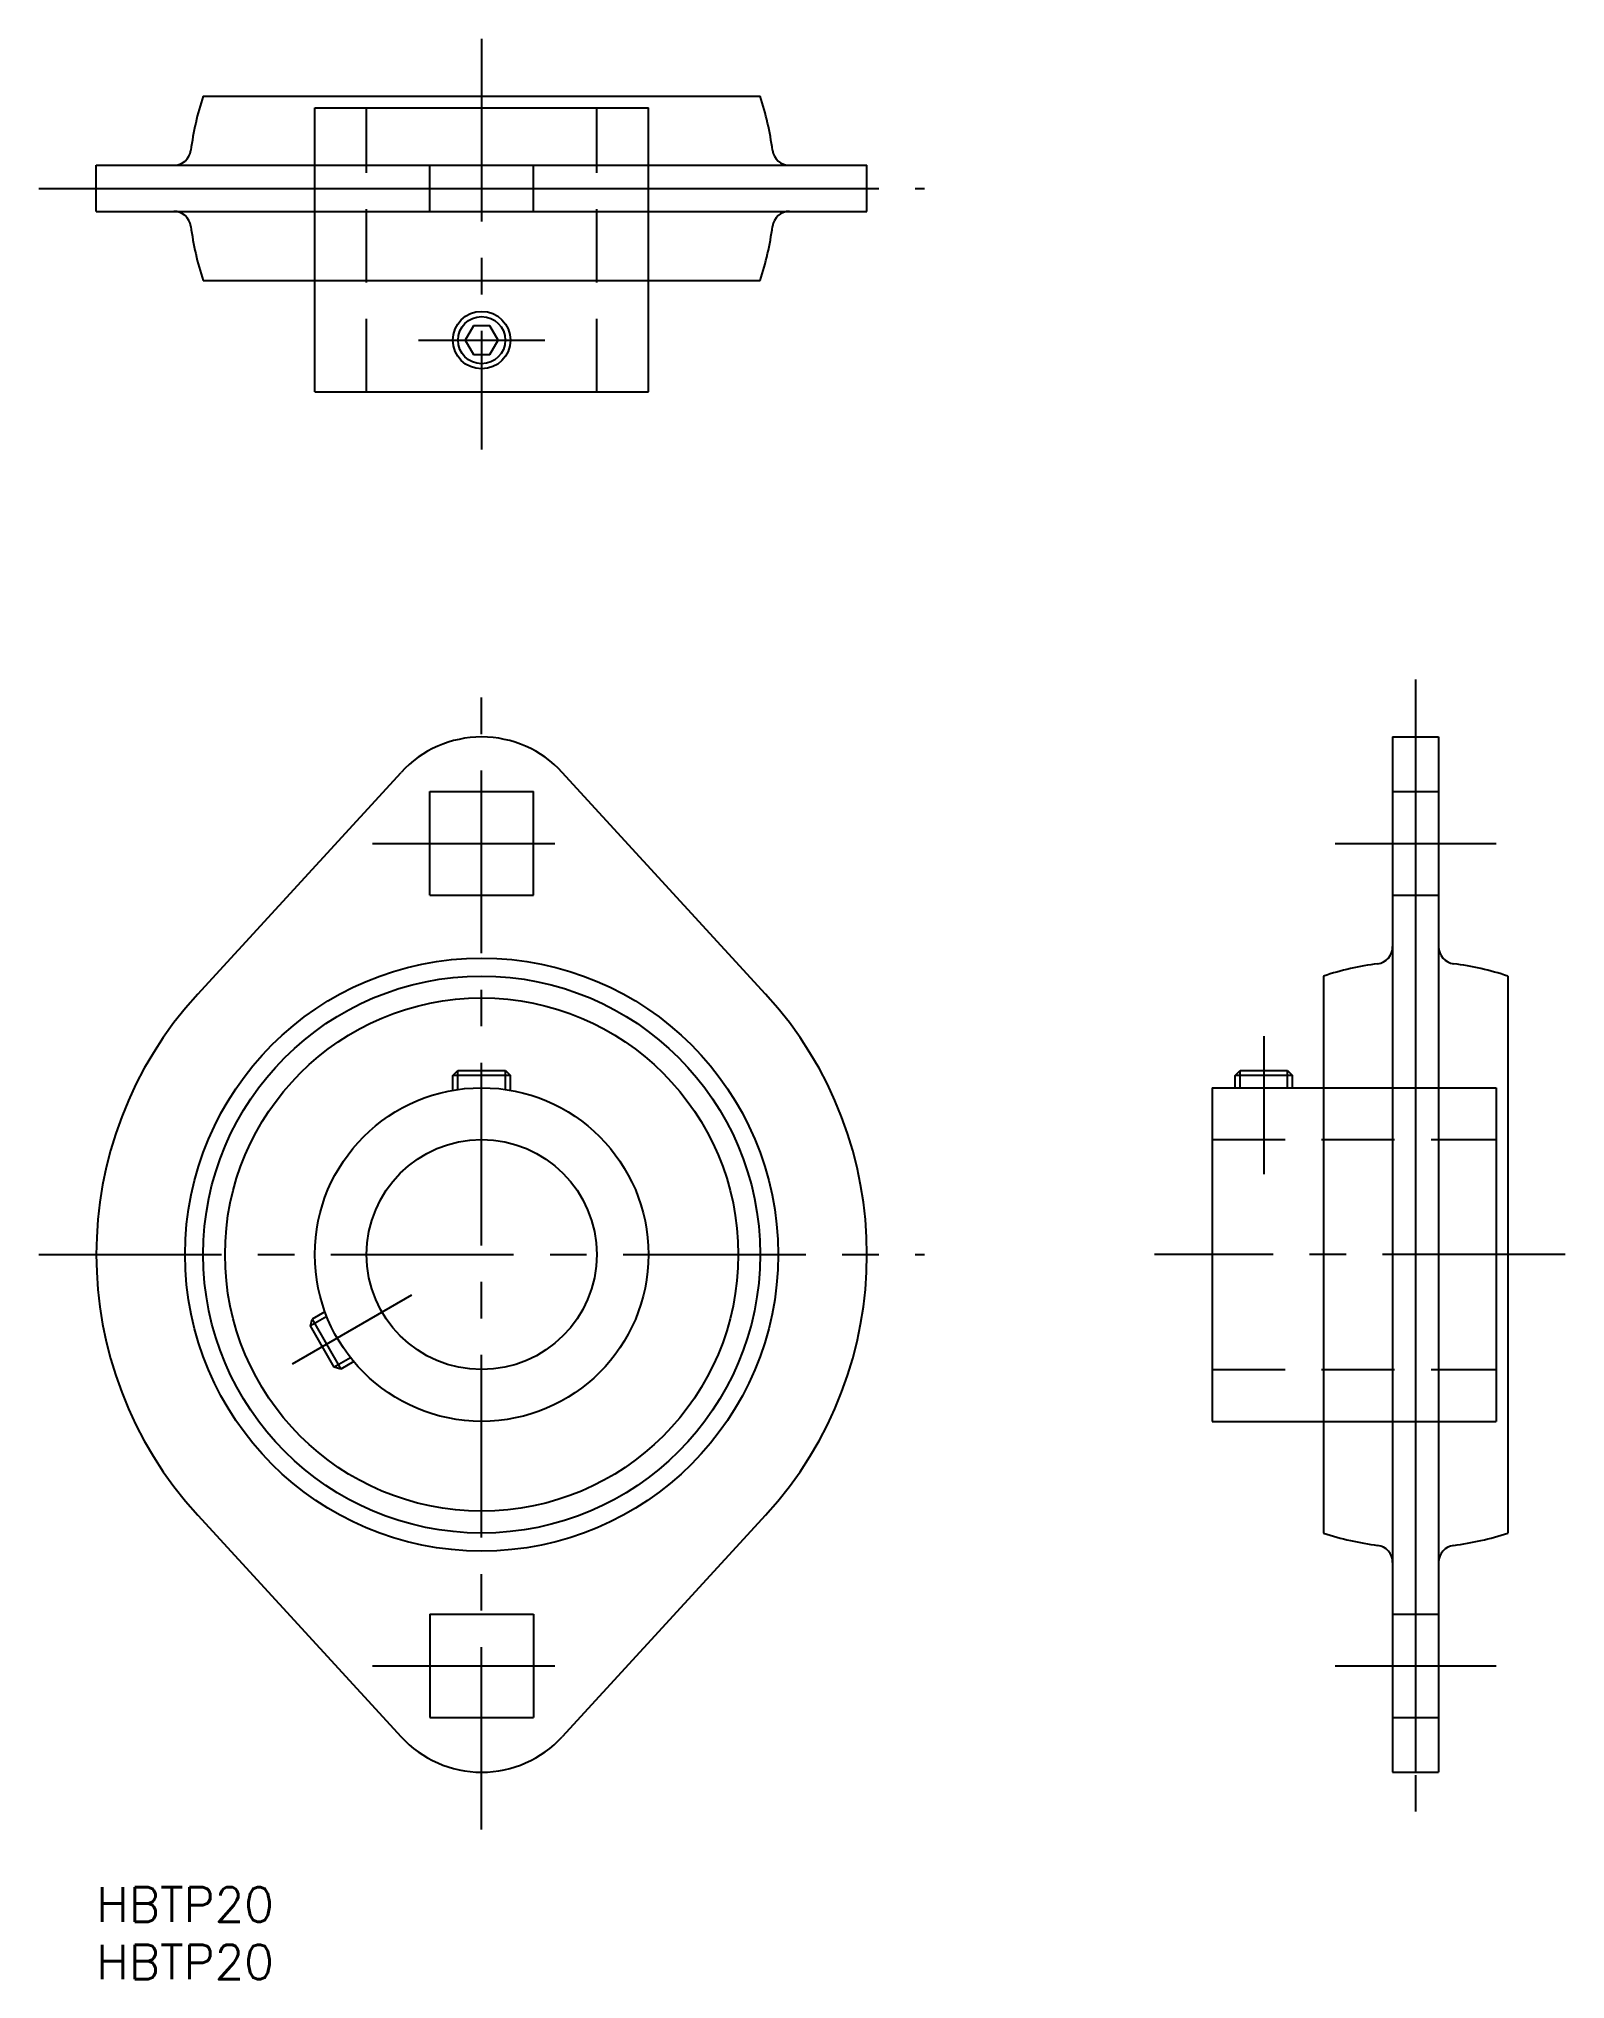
# Model space of a CAD drawing. Extents: x -5 to 128, y -8 to 161.
import ezdxf

# ---------------------------------------------------------------- set-up
doc = ezdxf.new("R2010")
doc.units = 0
doc.header["$LTSCALE"] = 0.5
doc.linetypes.add('CENTER', pattern=[50.8, 31.75, -6.35, 6.35, -6.35])
doc.linetypes.add('DASHED', pattern=[19.05, 12.7, -6.35])
for name, color, linetype in [('MSM_CENTER', 1, 'CENTER'), ('MSM_CONTINUOUS', 7, 'CONTINUOUS'), ('MSM_DASHED', 4, 'DASHED'), ('MSM_NARROW', 5, 'CONTINUOUS'), ('MSM_PART_NUMBER', 7, 'CONTINUOUS')]:
    doc.layers.add(name, color=color, linetype=linetype)
doc.styles.get("Standard").update_dxf_attribs({"font": 'txt.shx', "height": 3, "bigfont": 'bigfont.shx'})

# ---------------------------------------------------------------- blocks, each defined once
blk = doc.blocks.new('*U2')
at = {"layer": 'MSM_PART_NUMBER'}
blk.add_text('HBTP20', height=3, dxfattribs=at).set_placement((0, -3))
blk = doc.blocks.new('*U3')
at = {"layer": 'MSM_PART_NUMBER'}
blk.add_text('HBTP20', height=3, dxfattribs=at).set_placement((0, -8))

msp = doc.modelspace()

# ---------------------------------------------------------------- linework, layer by layer
at = {"layer": 'MSM_CENTER'}
for p, q in [((33.5, 160.7), (33.5, 125)), ((-5, 147.7), (72, 147.7)), ((28, 134.5), (39, 134.5)), ((33.5, 5), (33.5, 105)), ((114.7, 105), (114.7, 5)), ((24, 90.75), (43, 90.75)), ((107.7, 90.75), (121.7, 90.75)), ((101.5, 74), (101.5, 62)), ((-5, 55), (72, 55)), ((127.7, 55), (92, 55)), ((17.05, 45.5), (27.44, 51.5)), ((24, 19.25), (43, 19.25)), ((107.7, 19.25), (121.7, 19.25))]:
    msp.add_line(p, q, dxfattribs=at)
at = {"layer": 'MSM_CONTINUOUS'}
for p, q in [((9.29, 155.7), (57.71, 155.7)), ((19, 154.7), (48, 154.7)), ((19, 130), (19, 154.7)), ((48, 130), (48, 154.7)), ((0, 149.7), (67, 149.7)), ((0, 145.7), (0, 149.7)), ((67, 145.7), (67, 149.7)), ((0, 147.7), (67, 147.7)), ((0, 145.7), (67, 145.7)), ((9.29, 139.7), (57.71, 139.7)), ((32.78, 135.75), (32.06, 134.5)), ((34.22, 135.75), (32.78, 135.75)), ((34.94, 134.5), (34.22, 135.75)), ((32.06, 134.5), (32.78, 133.25)), ((34.22, 133.25), (34.94, 134.5)), ((32.78, 133.25), (34.22, 133.25)), ((19, 130), (48, 130)), ((112.7, 100), (116.7, 100)), ((112.7, 100), (112.7, 10)), ((114.7, 100), (114.7, 10)), ((116.7, 100), (116.7, 10)), ((8.82, 77.65), (26.5, 96.92)), ((58.18, 77.65), (40.5, 96.92)), ((29, 95.25), (38, 95.25)), ((29, 86.25), (29, 95.25)), ((38, 86.25), (38, 95.25)), ((29, 86.25), (38, 86.25)), ((106.7, 79.21), (106.7, 30.79)), ((122.7, 79.21), (122.7, 30.79)), ((31, 70.57), (31.43, 71)), ((31.43, 71), (35.57, 71)), ((35.57, 71), (36, 70.57)), ((99, 70.57), (99.43, 71)), ((99.43, 71), (103.57, 71)), ((103.57, 71), (104, 70.57)), ((31, 69.28), (31, 70.57)), ((36, 70.57), (31, 70.57)), ((36, 69.28), (36, 70.57)), ((97, 69.5), (121.7, 69.5)), ((97, 69.5), (97, 40.5)), ((99, 69.5), (99, 70.57)), ((104, 70.57), (99, 70.57)), ((104, 69.5), (104, 70.57)), ((121.7, 69.5), (121.7, 40.5)), ((18.61, 48.79), (18.77, 49.38)), ((19.88, 50.02), (18.77, 49.38)), ((18.77, 49.38), (21.27, 45.05)), ((20.68, 45.21), (18.61, 48.79)), ((22.38, 45.69), (21.27, 45.05)), ((21.27, 45.05), (20.68, 45.21)), ((97, 40.5), (121.7, 40.5)), ((8.82, 32.35), (26.5, 13.08)), ((58.18, 32.35), (40.5, 13.08)), ((29, 23.75), (29, 14.75)), ((29, 23.75), (38, 23.75)), ((38, 23.75), (38, 14.75)), ((29, 14.75), (38, 14.75)), ((112.7, 10), (116.7, 10))]:
    msp.add_line(p, q, dxfattribs=at)
for centre, radius in [((33.5, 134.5), 2.5), ((33.5, 134.5), 2.05), ((33.5, 55), 25.78), ((33.5, 55), 24.21), ((33.5, 55), 22.31), ((33.5, 55), 14.5), ((33.5, 55), 10)]:
    msp.add_circle(centre, radius, dxfattribs=at)
for centre, radius, start, end in [((33.5, 147.7), 25.5, 161.7161, 172.5518), ((33.5, 147.7), 25.5, 7.4482, 18.2839), ((6.73, 151.2), 1.5, 270, 352.5518), ((60.27, 151.2), 1.5, 187.4482, 270), ((6.73, 144.2), 1.5, 7.4482, 90), ((60.27, 144.2), 1.5, 90, 172.5518), ((33.5, 147.7), 25.5, 187.4482, 198.2839), ((33.5, 147.7), 25.5, 341.7161, 352.5518), ((33.5, 90.5), 9.5, 42.5362, 137.4638), ((111.2, 81.77), 1.5, 277.4482, 0), ((118.2, 81.77), 1.5, 180, 262.5518), ((114.7, 55), 25.5, 97.4482, 108.2839), ((114.7, 55), 25.5, 71.7161, 82.5518), ((33.5, 55), 33.5, 137.4638, 222.5362), ((33.5, 55), 33.5, 317.4638, 42.5362), ((114.7, 55), 25.5, 251.7161, 262.5518), ((114.7, 55), 25.5, 277.4482, 288.2839), ((111.2, 28.23), 1.5, 0, 82.5518), ((118.2, 28.23), 1.5, 97.4482, 180), ((33.5, 19.5), 9.5, 222.5362, 317.4638)]:
    msp.add_arc(centre, radius, start, end, dxfattribs=at)
at = {"layer": 'MSM_DASHED'}
for p, q in [((23.5, 130), (23.5, 154.7)), ((43.5, 130), (43.5, 154.7)), ((29, 145.7), (29, 149.7)), ((38, 145.7), (38, 149.7)), ((112.7, 95.25), (116.7, 95.25)), ((112.7, 86.25), (116.7, 86.25)), ((97, 65), (121.7, 65)), ((97, 45), (121.7, 45)), ((112.7, 23.75), (116.7, 23.75)), ((112.7, 14.75), (116.7, 14.75))]:
    msp.add_line(p, q, dxfattribs=at)
at = {"layer": 'MSM_NARROW'}
for p, q in [((31.43, 69.35), (31.43, 71)), ((35.57, 69.35), (35.57, 71)), ((99.43, 69.5), (99.43, 71)), ((103.57, 69.5), (103.57, 71)), ((20.04, 49.61), (18.61, 48.79)), ((22.1, 46.03), (20.68, 45.21))]:
    msp.add_line(p, q, dxfattribs=at)

# ---------------------------------------------------------------- block references
at = {"layer": 'MSM_CONTINUOUS'}
for name in ['*U2', '*U3']:
    msp.add_blockref(name, (0, 0), dxfattribs=at)

doc.saveas('drawing.dxf')
